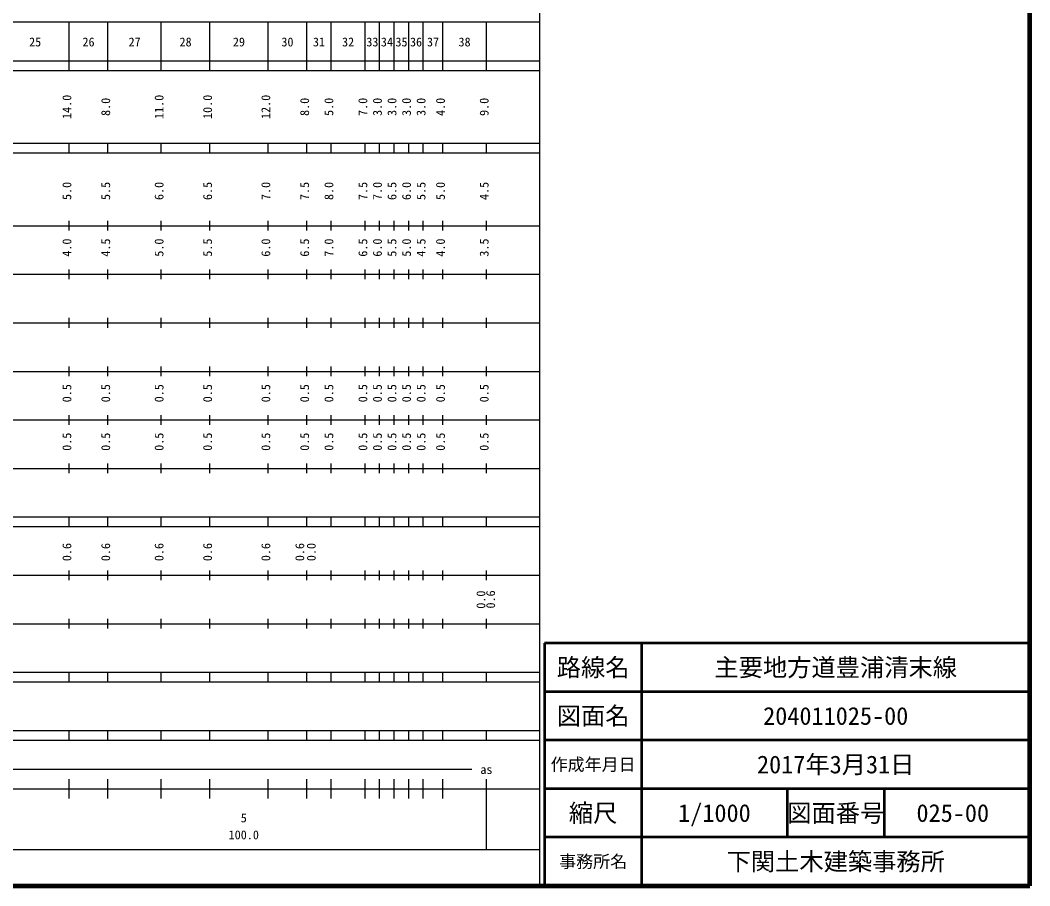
# Model space of a CAD drawing. Units: millimetres on the paper, enlarged 1000 times. Extents: x 40000 to 680000, y 20000 to 380000.
# Drawn here: x 471917 to 680000, y 20000 to 198357 of the extents above; entities that cross this region are included whole.
import ezdxf
from ezdxf.enums import TextEntityAlignment as Align

# ---------------------------------------------------------------- set-up
doc = ezdxf.new("R2010")
doc.units = ezdxf.units.MM
doc.header["$LTSCALE"] = 1000
for name, color, linetype, lineweight in [('M-TTL', 2, 'Continuous', 140), ('M-TTL-BAND', 7, 'Continuous', 25), ('M-TTL-FRAM', 2, 'Continuous', 50), ('M-TTL-LINE', 7, 'Continuous', 50)]:
    doc.layers.add(name, color=color, linetype=linetype, lineweight=lineweight)
doc.layers.add('M-TTL-TXT', color=7, linetype='Continuous')
doc.styles.add('ＭＳ ゴシック', font='')
doc.styles.get('ＭＳ ゴシック').set_extended_font_data('MS Gothic')

msp = doc.modelspace()

# ---------------------------------------------------------------- linework, layer by layer
at = {"layer": 'M-TTL'}
for p, q in [((680000, 20000), (680000, 380000)), ((40000, 20000), (680000, 20000))]:
    msp.add_line(p, q, dxfattribs=at)
at = {"layer": 'M-TTL-BAND'}
for p, q in [((579000, 20000), (579000, 370000)), ((68000, 198000), (579000, 198000)), ((482000, 188000), (482000, 198000)), ((490000, 188000), (490000, 198000)), ((501000, 188000), (501000, 198000)), ((511000, 188000), (511000, 198000)), ((523000, 188000), (523000, 198000)), ((531000, 188000), (531000, 198000)), ((536000, 188000), (536000, 198000)), ((543000, 188000), (543000, 198000)), ((546000, 188000), (546000, 198000)), ((549000, 188000), (549000, 198000)), ((552000, 188000), (552000, 198000)), ((555000, 188000), (555000, 198000)), ((559000, 188000), (559000, 198000)), ((568000, 188000), (568000, 198000)), ((40000, 190000), (579000, 190000)), ((40000, 188000), (579000, 188000)), ((40000, 173000), (579000, 173000)), ((482000, 171000), (482000, 173000)), ((490000, 171000), (490000, 173000)), ((501000, 171000), (501000, 173000)), ((511000, 171000), (511000, 173000)), ((523000, 171000), (523000, 173000)), ((531000, 171000), (531000, 173000)), ((536000, 171000), (536000, 173000)), ((543000, 171000), (543000, 173000)), ((546000, 171000), (546000, 173000)), ((549000, 171000), (549000, 173000)), ((552000, 171000), (552000, 173000)), ((555000, 171000), (555000, 173000)), ((559000, 171000), (559000, 173000)), ((568000, 171000), (568000, 173000)), ((40000, 171000), (579000, 171000)), ((482000, 155000), (482000, 157000)), ((490000, 155000), (490000, 157000)), ((501000, 155000), (501000, 157000)), ((511000, 155000), (511000, 157000)), ((523000, 155000), (523000, 157000)), ((531000, 155000), (531000, 157000)), ((536000, 155000), (536000, 157000)), ((543000, 155000), (543000, 157000)), ((546000, 155000), (546000, 157000)), ((549000, 155000), (549000, 157000)), ((552000, 155000), (552000, 157000)), ((555000, 155000), (555000, 157000)), ((559000, 155000), (559000, 157000)), ((568000, 155000), (568000, 157000)), ((40000, 156000), (579000, 156000)), ((46000, 146000), (579000, 146000)), ((482000, 145000), (482000, 147000)), ((490000, 145000), (490000, 147000)), ((501000, 145000), (501000, 147000)), ((511000, 145000), (511000, 147000)), ((523000, 145000), (523000, 147000)), ((531000, 145000), (531000, 147000)), ((536000, 145000), (536000, 147000)), ((543000, 145000), (543000, 147000)), ((546000, 145000), (546000, 147000)), ((549000, 145000), (549000, 147000)), ((552000, 145000), (552000, 147000)), ((555000, 145000), (555000, 147000)), ((559000, 145000), (559000, 147000)), ((568000, 145000), (568000, 147000)), ((52000, 136000), (579000, 136000)), ((482000, 135000), (482000, 137000)), ((490000, 135000), (490000, 137000)), ((501000, 135000), (501000, 137000)), ((511000, 135000), (511000, 137000)), ((523000, 135000), (523000, 137000)), ((531000, 135000), (531000, 137000)), ((536000, 135000), (536000, 137000)), ((543000, 135000), (543000, 137000)), ((546000, 135000), (546000, 137000)), ((549000, 135000), (549000, 137000)), ((552000, 135000), (552000, 137000)), ((555000, 135000), (555000, 137000)), ((559000, 135000), (559000, 137000)), ((568000, 135000), (568000, 137000)), ((482000, 125000), (482000, 127000)), ((490000, 125000), (490000, 127000)), ((501000, 125000), (501000, 127000)), ((511000, 125000), (511000, 127000)), ((523000, 125000), (523000, 127000)), ((531000, 125000), (531000, 127000)), ((536000, 125000), (536000, 127000)), ((543000, 125000), (543000, 127000)), ((546000, 125000), (546000, 127000)), ((549000, 125000), (549000, 127000)), ((552000, 125000), (552000, 127000)), ((555000, 125000), (555000, 127000)), ((559000, 125000), (559000, 127000)), ((568000, 125000), (568000, 127000)), ((46000, 126000), (579000, 126000)), ((482000, 115000), (482000, 117000)), ((490000, 115000), (490000, 117000)), ((501000, 115000), (501000, 117000)), ((511000, 115000), (511000, 117000)), ((523000, 115000), (523000, 117000)), ((531000, 115000), (531000, 117000)), ((536000, 115000), (536000, 117000)), ((543000, 115000), (543000, 117000)), ((546000, 115000), (546000, 117000)), ((549000, 115000), (549000, 117000)), ((552000, 115000), (552000, 117000)), ((555000, 115000), (555000, 117000)), ((559000, 115000), (559000, 117000)), ((568000, 115000), (568000, 117000)), ((52000, 116000), (579000, 116000)), ((482000, 105000), (482000, 107000)), ((490000, 105000), (490000, 107000)), ((501000, 105000), (501000, 107000)), ((511000, 105000), (511000, 107000)), ((523000, 105000), (523000, 107000)), ((531000, 105000), (531000, 107000)), ((536000, 105000), (536000, 107000)), ((543000, 105000), (543000, 107000)), ((546000, 105000), (546000, 107000)), ((549000, 105000), (549000, 107000)), ((552000, 105000), (552000, 107000)), ((555000, 105000), (555000, 107000)), ((559000, 105000), (559000, 107000)), ((568000, 105000), (568000, 107000)), ((46000, 106000), (579000, 106000)), ((40000, 96000), (579000, 96000)), ((482000, 94000), (482000, 96000)), ((490000, 94000), (490000, 96000)), ((501000, 94000), (501000, 96000)), ((511000, 94000), (511000, 96000)), ((523000, 94000), (523000, 96000)), ((531000, 94000), (531000, 96000)), ((536000, 94000), (536000, 96000)), ((543000, 94000), (543000, 96000)), ((546000, 94000), (546000, 96000)), ((549000, 94000), (549000, 96000)), ((552000, 94000), (552000, 96000)), ((555000, 94000), (555000, 96000)), ((559000, 94000), (559000, 96000)), ((568000, 94000), (568000, 96000)), ((40000, 94000), (579000, 94000)), ((49000, 84000), (579000, 84000)), ((482000, 83000), (482000, 85000)), ((490000, 83000), (490000, 85000)), ((501000, 83000), (501000, 85000)), ((511000, 83000), (511000, 85000)), ((523000, 83000), (523000, 85000)), ((531000, 83000), (531000, 85000)), ((536000, 83000), (536000, 85000)), ((543000, 83000), (543000, 85000)), ((546000, 83000), (546000, 85000)), ((549000, 83000), (549000, 85000)), ((552000, 83000), (552000, 85000)), ((555000, 83000), (555000, 85000)), ((559000, 83000), (559000, 85000)), ((568000, 83000), (568000, 85000)), ((482000, 73000), (482000, 75000)), ((490000, 73000), (490000, 75000)), ((501000, 73000), (501000, 75000)), ((511000, 73000), (511000, 75000)), ((523000, 73000), (523000, 75000)), ((531000, 73000), (531000, 75000)), ((536000, 73000), (536000, 75000)), ((543000, 73000), (543000, 75000)), ((546000, 73000), (546000, 75000)), ((549000, 73000), (549000, 75000)), ((552000, 73000), (552000, 75000)), ((555000, 73000), (555000, 75000)), ((559000, 73000), (559000, 75000)), ((568000, 73000), (568000, 75000)), ((40000, 74000), (579000, 74000)), ((40000, 64000), (579000, 64000)), ((482000, 62000), (482000, 64000)), ((490000, 62000), (490000, 64000)), ((501000, 62000), (501000, 64000)), ((511000, 62000), (511000, 64000)), ((523000, 62000), (523000, 64000)), ((531000, 62000), (531000, 64000)), ((536000, 62000), (536000, 64000)), ((543000, 62000), (543000, 64000)), ((546000, 62000), (546000, 64000)), ((549000, 62000), (549000, 64000)), ((552000, 62000), (552000, 64000)), ((555000, 62000), (555000, 64000)), ((559000, 62000), (559000, 64000)), ((568000, 62000), (568000, 64000)), ((40000, 62000), (579000, 62000)), ((40000, 52000), (579000, 52000)), ((40000, 50000), (579000, 50000)), ((482000, 50000), (482000, 52000)), ((490000, 50000), (490000, 52000)), ((501000, 50000), (501000, 52000)), ((511000, 50000), (511000, 52000)), ((523000, 50000), (523000, 52000)), ((531000, 50000), (531000, 52000)), ((536000, 50000), (536000, 52000)), ((543000, 50000), (543000, 52000)), ((546000, 50000), (546000, 52000)), ((549000, 50000), (549000, 52000)), ((552000, 50000), (552000, 52000)), ((555000, 50000), (555000, 52000)), ((559000, 50000), (559000, 52000)), ((568000, 50000), (568000, 52000)), ((71000, 44000), (565000, 44000)), ((482000, 38000), (482000, 42000)), ((490000, 38000), (490000, 42000)), ((501000, 38000), (501000, 42000)), ((511000, 38000), (511000, 42000)), ((523000, 38000), (523000, 42000)), ((531000, 38000), (531000, 42000)), ((536000, 38000), (536000, 42000)), ((543000, 38000), (543000, 42000)), ((546000, 38000), (546000, 42000)), ((549000, 38000), (549000, 42000)), ((552000, 38000), (552000, 42000)), ((555000, 38000), (555000, 42000)), ((559000, 38000), (559000, 42000)), ((568000, 27500), (568000, 42000)), ((40000, 40000), (579000, 40000)), ((68000, 27500), (579000, 27500))]:
    msp.add_line(p, q, dxfattribs=at)
at = {"layer": 'M-TTL-FRAM'}
for p, q in [((680000, 70000), (580000, 70000)), ((580000, 70000), (580000, 20000))]:
    msp.add_line(p, q, dxfattribs=at)
at = {"layer": 'M-TTL-LINE'}
for p, q in [((600000, 70000), (600000, 20000)), ((680000, 60000), (580000, 60000)), ((680000, 50000), (580000, 50000)), ((680000, 40000), (580000, 40000)), ((630000, 40000), (630000, 30000)), ((650000, 40000), (650000, 30000)), ((680000, 30000), (580000, 30000))]:
    msp.add_line(p, q, dxfattribs=at)

# ---------------------------------------------------------------- texts
at = {"layer": 'M-TTL-BAND', "style": 'ＭＳ ゴシック'}
for s, p in [('25', (475000, 192405)), ('26', (486000, 192405)), ('27', (495500, 192405)), ('28', (506000, 192405)), ('29', (517000, 192405)), ('30', (527000, 192405)), ('31', (533500, 192405)), ('32', (539500, 192405)), ('33', (544500, 192405)), ('34', (547500, 192405)), ('35', (550500, 192405)), ('36', (553500, 192405)), ('37', (557000, 192405)), ('38', (563500, 192405)), ('as', (568000, 42500)), ('5', (518000, 32523)), ('100.0', (518000, 29033))]:
    msp.add_text(s, height=1833, dxfattribs=at).set_placement(p, align=Align.BOTTOM_CENTER)
for s, p in [('14.0', (483000, 180500)), ('8.0', (491000, 180500)), ('11.0', (502000, 180500)), ('10.0', (512000, 180500)), ('12.0', (524000, 180500)), ('8.0', (532000, 180500)), ('5.0', (537000, 180500)), ('7.0', (544000, 180500)), ('3.0', (547000, 180500)), ('3.0', (550000, 180500)), ('3.0', (553000, 180500)), ('3.0', (556000, 180500)), ('4.0', (560000, 180500)), ('9.0', (569000, 180500)), ('5.0', (483000, 163174)), ('5.5', (491000, 163174)), ('6.0', (502000, 163174)), ('6.5', (512000, 163174)), ('7.0', (524000, 163174)), ('7.5', (532000, 163174)), ('8.0', (537000, 163174)), ('7.5', (544000, 163174)), ('7.0', (547000, 163174)), ('6.5', (550000, 163174)), ('6.0', (553000, 163174)), ('5.5', (556000, 163174)), ('5.0', (560000, 163174)), ('4.5', (569000, 163174)), ('4.0', (483000, 151500)), ('4.5', (491000, 151500)), ('5.0', (502000, 151500)), ('5.5', (512000, 151500)), ('6.0', (524000, 151500)), ('6.5', (532000, 151500)), ('7.0', (537000, 151500)), ('6.5', (544000, 151500)), ('6.0', (547000, 151500)), ('5.5', (550000, 151500)), ('5.0', (553000, 151500)), ('4.5', (556000, 151500)), ('4.0', (560000, 151500)), ('3.5', (569000, 151500)), ('0.5', (483000, 121500)), ('0.5', (491000, 121500)), ('0.5', (502000, 121500)), ('0.5', (512000, 121500)), ('0.5', (524000, 121500)), ('0.5', (532000, 121500)), ('0.5', (537000, 121500)), ('0.5', (544000, 121500)), ('0.5', (547000, 121500)), ('0.5', (550000, 121500)), ('0.5', (553000, 121500)), ('0.5', (556000, 121500)), ('0.5', (560000, 121500)), ('0.5', (569000, 121500)), ('0.5', (483000, 111500)), ('0.5', (491000, 111500)), ('0.5', (502000, 111500)), ('0.5', (512000, 111500)), ('0.5', (524000, 111500)), ('0.5', (532000, 111500)), ('0.5', (537000, 111500)), ('0.5', (544000, 111500)), ('0.5', (547000, 111500)), ('0.5', (550000, 111500)), ('0.5', (553000, 111500)), ('0.5', (556000, 111500)), ('0.5', (560000, 111500)), ('0.5', (569000, 111500)), ('0.6', (483000, 88764)), ('0.6', (491000, 88764)), ('0.6', (502000, 88764)), ('0.6', (512000, 88764)), ('0.6', (524000, 88764)), ('0.6', (531000, 88764)), ('0.0', (533370, 88764)), ('0.0', (568326, 78965)), ('0.6', (570331, 79005))]:
    msp.add_text(s, height=1833, rotation=90, dxfattribs=at).set_placement(p, align=Align.BOTTOM_CENTER)
at = {"layer": 'M-TTL-TXT', "style": 'ＭＳ ゴシック'}
for s, height, p in [('路線名', 3666, (590000, 65000)), ('路線名', 3666, (590000, 65000)), ('主要地方道豊浦清末線', 3666, (640000, 65000)), ('図面名', 3666, (590000, 55000)), ('図面名', 3666, (590000, 55000)), ('204011025-00', 3666, (640000, 55000)), ('作成年月日', 2566, (590000, 45000)), ('作成年月日', 2566, (590000, 45000)), ('2017年3月31日', 3666, (640000, 45000)), ('縮尺', 3666, (590000, 35000)), ('縮尺', 3666, (590000, 35000)), ('1/1000', 3666, (615000, 35000)), ('図面番号', 3666, (640000, 35000)), ('図面番号', 3666, (640000, 35000)), ('025-00', 3666, (664125, 35000)), ('下関土木建築事務所', 3666, (640000, 25000)), ('事務所名', 2566, (590000, 25000)), ('事務所名', 2566, (590000, 25000))]:
    msp.add_text(s, height=height, dxfattribs=at).set_placement(p, align=Align.MIDDLE_CENTER)

doc.saveas('drawing.dxf')
